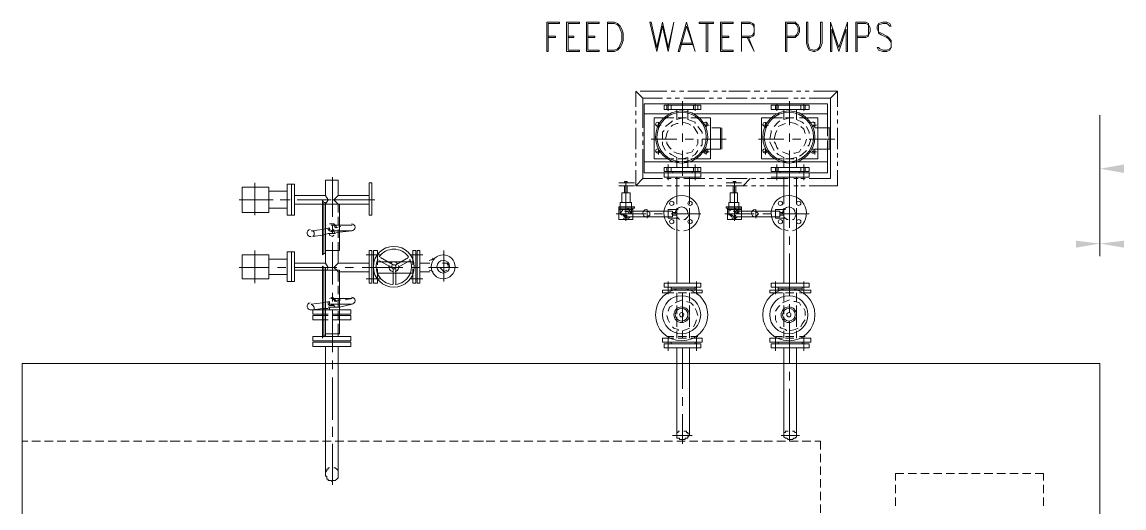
# Model space of a CAD drawing. Header units: metres. Extents: x 45752 to 165956, y -20087 to -17423.
# Drawn here: x 165871.185 to 165875.3, y -17683.957 to -17682.142 of the extents above; entities that cross this region are included whole.
import ezdxf

# ---------------------------------------------------------------- set-up
doc = ezdxf.new("R2010")
doc.units = ezdxf.units.M
doc.header["$MEASUREMENT"] = 0
for name, color, linetype in [('PDF_PDF_Geometry', 7, 'CONTINUOUS'), ('PDF_PDF_Solid Fills', 7, 'CONTINUOUS'), ('road', 1, 'CONTINUOUS')]:
    doc.layers.add(name, color=color, linetype=linetype)

# ---------------------------------------------------------------- blocks, each defined once
blk = doc.blocks.new('er3434')
at = {"layer": 'PDF_PDF_Geometry', "color": 8, "lineweight": 20}
for points in [[(37.1155, 7.106), (37.0681, 7.106), (37.0681, 6.9954), (37.0734, 6.9954), (37.0734, 7.1007), (37.1155, 7.1007)], [(37.1418, 6.9954), (37.1893, 6.9954), (37.1893, 7.0006), (37.1471, 7.0006), (37.1471, 7.1007), (37.1893, 7.1007), (37.1893, 7.106), (37.1418, 7.106)], [(37.2156, 6.9954), (37.263, 6.9954), (37.263, 7.0006), (37.2209, 7.0006), (37.2209, 7.1007), (37.263, 7.1007), (37.263, 7.106), (37.2156, 7.106)], [(37.2946, 6.9954), (37.321, 6.9954), (37.3315, 7.0006), (37.342, 7.0112), (37.3473, 7.0217), (37.3526, 7.0375), (37.3526, 7.0638), (37.3473, 7.0796), (37.342, 7.0902), (37.3315, 7.1007), (37.321, 7.106), (37.2946, 7.106)], [(37.2946, 7.0006), (37.321, 7.0006), (37.3315, 7.0059), (37.3368, 7.0112), (37.342, 7.0217), (37.3473, 7.0375), (37.3473, 7.0638), (37.342, 7.0796), (37.3368, 7.0902), (37.3315, 7.0955), (37.321, 7.1007), (37.2946, 7.1007)], [(37.5212, 6.9954), (37.5001, 7.0902), (37.479, 6.9954), (37.4527, 7.106), (37.458, 7.106), (37.479, 7.0112), (37.5001, 7.106), (37.5212, 7.0112), (37.5423, 7.106)], [(37.5897, 7.106), (37.5581, 6.9954), (37.5633, 6.9954), (37.5897, 7.0902), (37.6213, 6.9954)], [(37.6898, 7.1007), (37.6371, 7.1007), (37.6371, 7.106), (37.6898, 7.106)], [(37.7161, 6.9954), (37.7635, 6.9954), (37.7635, 7.0006), (37.7214, 7.0006), (37.7214, 7.1007), (37.7635, 7.1007), (37.7635, 7.106), (37.7161, 7.106)], [(38.0954, 7.106), (38.0902, 7.106), (38.0902, 7.027), (38.0849, 7.0112), (38.0796, 7.0059), (38.0691, 7.0006), (38.0638, 7.0006), (38.048, 7.0059), (38.048, 7.0112), (38.0428, 7.027), (38.0428, 7.106), (38.0375, 7.106), (38.0375, 7.027), (38.0428, 7.0112), (38.048, 7.0006), (38.0638, 6.9954), (38.0691, 6.9954), (38.0796, 7.0006), (38.0902, 7.0112), (38.0954, 7.027)], [(38.1903, 7.106), (38.1587, 7.0112), (38.1271, 7.106), (38.1271, 6.9954), (38.1323, 6.9954), (38.1323, 7.0796), (38.1587, 6.9954), (38.185, 7.0796), (38.185, 6.9954), (38.1903, 6.9954)], [(38.3009, 7.0112), (38.3062, 7.0006), (38.322, 6.9954), (38.3378, 6.9954), (38.3483, 7.0006), (38.3536, 7.0112), (38.3536, 7.027), (38.3536, 7.0375), (38.3431, 7.048), (38.3378, 7.0533), (38.3167, 7.0638), (38.3062, 7.0691), (38.3062, 7.0796), (38.3062, 7.0902), (38.3062, 7.0955), (38.322, 7.1007), (38.3378, 7.1007), (38.3431, 7.0955), (38.3483, 7.0902), (38.3536, 7.0902), (38.3483, 7.1007), (38.3378, 7.106), (38.322, 7.106), (38.3062, 7.1007), (38.3009, 7.0902), (38.3009, 7.0796), (38.3062, 7.0691), (38.3062, 7.0638), (38.3167, 7.0586), (38.3378, 7.048), (38.3431, 7.0428), (38.3483, 7.0375), (38.3536, 7.027), (38.3536, 7.0112), (38.3483, 7.0059), (38.3378, 7.0006), (38.322, 7.0006), (38.3115, 7.0059), (38.3062, 7.0112)], [(37.5054, 6.7951), (37.6424, 6.7951), (37.6424, 6.7793), (37.5054, 6.7793)], [(37.9058, 6.7951), (38.048, 6.7951), (38.048, 6.7793), (37.9058, 6.7793)], [(38.1218, 6.7109), (38.1271, 6.7109), (38.1271, 6.6318), (38.1218, 6.6318)], [(37.5054, 6.5475), (37.6424, 6.5475), (37.6424, 6.5633), (37.5054, 6.5633)], [(37.9058, 6.5475), (38.048, 6.5475), (38.048, 6.5633), (37.9058, 6.5633)], [(36.4148, 6.5054), (36.4148, 6.3842), (36.4043, 6.3842), (36.4043, 6.5054)], [(37.6424, 6.5423), (37.6424, 6.5265), (37.5054, 6.5265), (37.5054, 6.5423)], [(36.0302, 6.4896), (35.9301, 6.4896), (35.9301, 6.3947), (36.0302, 6.3947)], [(36.0987, 6.5001), (36.1145, 6.5001), (36.1145, 6.3842), (36.0987, 6.3842)], [(36.1145, 6.5001), (36.125, 6.5001), (36.125, 6.3842), (36.1145, 6.3842)], [(37.3947, 6.4158), (37.3947, 6.4105), (37.3368, 6.4105), (37.3368, 6.4158)], [(37.3368, 6.4105), (37.3368, 6.3684), (37.3895, 6.3684), (37.3895, 6.4105)], [(37.7951, 6.4158), (37.7951, 6.4105), (37.7372, 6.4105), (37.7372, 6.4158)], [(35.9301, 6.2367), (35.9301, 6.1471), (36.0302, 6.1471), (36.0302, 6.2367)], [(36.0987, 6.1366), (36.1145, 6.1366), (36.1145, 6.2472), (36.0987, 6.2472)], [(36.1145, 6.2472), (36.125, 6.2472), (36.125, 6.1366), (36.1145, 6.1366)], [(36.4148, 6.2525), (36.4148, 6.1313), (36.4043, 6.1313), (36.4043, 6.2525)], [(36.5939, 6.2525), (36.5939, 6.1313), (36.5834, 6.1313), (36.5834, 6.2525)], [(37.6424, 6.1155), (37.6424, 6.1313), (37.5054, 6.1313), (37.5054, 6.1155)], [(38.048, 6.1155), (38.048, 6.1313), (37.9058, 6.1313), (37.9058, 6.1155)], [(36.3358, 5.9153), (36.3358, 5.9311), (36.2357, 5.9311), (36.2304, 5.9311), (36.1935, 5.9311), (36.1935, 5.9153)], [(36.3358, 5.8942), (36.1935, 5.8942), (36.1935, 5.91), (36.3358, 5.91)], [(37.6424, 5.9048), (37.6424, 5.889), (37.5054, 5.889), (37.5054, 5.9048)], [(38.048, 5.9048), (38.048, 5.889), (37.9058, 5.889), (37.9058, 5.9048)]]:
    blk.add_lwpolyline(points, close=True, dxfattribs=at)
for points in [[(37.6634, 7.1007), (37.6634, 6.9954), (37.6687, 6.9954), (37.6687, 7.1007)], [(37.7951, 7.048), (37.8268, 7.048), (37.8373, 7.0533), (37.8426, 7.0586), (37.8426, 7.0691), (37.8426, 7.0849), (37.8426, 7.0955), (37.8373, 7.1007), (37.8268, 7.106), (37.7951, 7.106), (37.7951, 6.9954), (37.7951, 7.1007), (37.8268, 7.1007), (37.8373, 7.0955), (37.8426, 7.0849), (37.8426, 7.0691), (37.8373, 7.0586), (37.8268, 7.0533), (37.7951, 7.0533)], [(37.9637, 7.048), (37.9953, 7.048), (38.0006, 7.0533), (38.0059, 7.0586), (38.0111, 7.0691), (38.0111, 7.0849), (38.0059, 7.0955), (38.0006, 7.1007), (37.9953, 7.106), (37.9585, 7.106), (37.9585, 6.9954), (37.9637, 6.9954), (37.9637, 7.1007), (37.9953, 7.1007), (38.0006, 7.0955), (38.0059, 7.0849), (38.0059, 7.0691), (38.0006, 7.0586), (37.9953, 7.0533), (37.9637, 7.0533)], [(38.2272, 7.048), (38.2588, 7.048), (38.2693, 7.0533), (38.2693, 7.0586), (38.2746, 7.0691), (38.2746, 7.0849), (38.2693, 7.0955), (38.2693, 7.1007), (38.2588, 7.106), (38.2219, 7.106), (38.2219, 6.9954), (38.2272, 6.9954), (38.2272, 7.1007), (38.2588, 7.1007), (38.2693, 7.0955), (38.2693, 7.0849), (38.2693, 7.0691), (38.2693, 7.0586), (38.2588, 7.0533), (38.2272, 7.0533)], [(37.0734, 7.0533), (37.0997, 7.0533), (37.0997, 7.048), (37.0734, 7.048)], [(37.1471, 7.0533), (37.1682, 7.0533), (37.1682, 7.048), (37.1471, 7.048)], [(37.2209, 7.0533), (37.2472, 7.0533), (37.2472, 7.048), (37.2209, 7.048)], [(37.7214, 7.0533), (37.7477, 7.0533), (37.7477, 7.048), (37.7214, 7.048)], [(37.8162, 7.048), (37.8426, 6.9954), (37.8215, 7.048)], [(37.5686, 7.027), (37.6107, 7.027)], [(37.5686, 7.0217), (37.616, 7.0217)], [(38.1165, 6.6792), (38.1165, 6.7109), (38.1165, 6.8004), (37.4316, 6.8004), (37.4316, 6.5423), (37.5054, 6.5423), (37.5423, 6.5423)], [(37.5159, 6.7951), (37.5159, 6.7793)], [(37.5212, 6.8004), (37.5212, 6.7741)], [(37.5317, 6.7951), (37.5317, 6.7793)], [(37.537, 6.7951), (37.6107, 6.7951)], [(37.5739, 6.7214), (37.5739, 6.811)], [(37.616, 6.7951), (37.616, 6.7793)], [(37.6213, 6.8004), (37.6213, 6.7741)], [(37.6318, 6.7951), (37.6318, 6.7793)], [(37.9216, 6.7951), (37.9216, 6.7793)], [(37.9269, 6.8004), (37.9269, 6.7741)], [(37.9321, 6.7951), (37.9321, 6.7793)], [(37.9374, 6.7951), (38.0111, 6.7951)], [(37.9743, 6.7214), (37.9743, 6.811)], [(38.0164, 6.7951), (38.0164, 6.7793)], [(38.027, 6.8004), (38.027, 6.7741)], [(38.0322, 6.7951), (38.0322, 6.7793)], [(37.5317, 6.7635), (37.4316, 6.7635)], [(37.5791, 6.7477), (37.5739, 6.7477), (37.5528, 6.7425), (37.5528, 6.7688), (37.5528, 6.7793)], [(37.6213, 6.7267), (37.6213, 6.7319), (37.5949, 6.7425), (37.5949, 6.7688), (37.5949, 6.7793)], [(37.9374, 6.7635), (37.616, 6.7635)], [(37.9848, 6.7477), (37.9743, 6.7477), (37.9532, 6.7425), (37.9532, 6.7688), (37.9532, 6.7793)], [(38.027, 6.7267), (38.0217, 6.7319), (38.0006, 6.7425), (38.0006, 6.7688), (38.0006, 6.7793)], [(38.1165, 6.7635), (38.0164, 6.7635)], [(39.1333, 6.5475), (39.1333, 6.2314), (39.1333, 6.7583), (39.1333, 6.5159)], [(37.5423, 6.7477), (37.5106, 6.7477), (37.4685, 6.7477), (37.4685, 6.5949), (37.5106, 6.5949), (37.5423, 6.5949)], [(37.4738, 6.7214), (37.4948, 6.7214)], [(37.4843, 6.7109), (37.4843, 6.7319)], [(37.5106, 6.7161), (37.5317, 6.7319), (37.537, 6.7372)], [(37.5317, 6.7161), (37.537, 6.7214), (37.5528, 6.7267), (37.5581, 6.7267)], [(37.5897, 6.7477), (37.5581, 6.7477)], [(37.5739, 6.7319), (37.5949, 6.7267), (37.6055, 6.7214)], [(37.6055, 6.5949), (37.6371, 6.5949), (37.6792, 6.5949), (37.6792, 6.7477), (37.6371, 6.7477), (37.6055, 6.7477)], [(37.616, 6.7161), (37.6213, 6.7056), (37.6318, 6.6898)], [(37.6318, 6.7161), (37.6476, 6.695), (37.6476, 6.6898)], [(37.674, 6.7214), (37.6529, 6.7214)], [(37.6634, 6.7161), (37.6582, 6.7214)], [(37.6634, 6.7109), (37.6634, 6.7319)], [(37.6845, 6.7109), (37.7161, 6.7109), (37.7161, 6.6318), (37.6845, 6.6318), (37.6634, 6.6318), (37.6634, 6.6107)], [(37.7214, 6.7109), (37.7214, 6.6318), (37.7214, 6.7109)], [(37.9479, 6.7477), (37.911, 6.7477), (37.8689, 6.7477), (37.8689, 6.5949), (37.911, 6.5949), (37.9479, 6.5949)], [(37.8742, 6.7214), (37.8952, 6.7214)], [(37.8847, 6.7109), (37.8847, 6.7319)], [(37.9163, 6.7161), (37.9321, 6.7319), (37.9374, 6.7372)], [(37.9321, 6.7161), (37.9427, 6.7214), (37.9585, 6.7267)], [(37.9901, 6.7477), (37.9585, 6.7477)], [(37.9743, 6.7319), (37.9953, 6.7267), (38.0059, 6.7214)], [(38.0111, 6.5949), (38.0428, 6.5949), (38.0796, 6.5949), (38.0796, 6.7477), (38.0428, 6.7477), (38.0111, 6.7477)], [(38.0164, 6.7161), (38.027, 6.7056), (38.0322, 6.6898)], [(38.0375, 6.7161), (38.048, 6.695), (38.048, 6.6898)], [(38.0744, 6.7214), (38.0586, 6.7214), (38.0638, 6.7214), (38.0638, 6.7161)], [(38.0691, 6.6107), (38.0691, 6.6318), (38.0849, 6.6318), (38.1218, 6.6318), (38.1218, 6.7109), (38.0849, 6.7109), (38.0691, 6.7109), (38.0691, 6.7319)], [(37.458, 6.6687), (37.5528, 6.6687)], [(37.5001, 6.6687), (37.5001, 6.695), (37.5054, 6.7003)], [(37.5106, 6.6687), (37.5159, 6.6898), (37.5212, 6.7003)], [(37.5739, 6.6582), (37.5739, 6.6898)], [(37.5844, 6.6687), (37.616, 6.6687)], [(37.6318, 6.6687), (37.6318, 6.6529), (37.6265, 6.6424)], [(37.6318, 6.6687), (37.6318, 6.6687)], [(37.6424, 6.6424), (37.6476, 6.6476), (37.6476, 6.6687), (37.7372, 6.6687)], [(37.6476, 6.6687), (37.6476, 6.6687)], [(37.8584, 6.6687), (37.9532, 6.6687)], [(37.9005, 6.6687), (37.9058, 6.695), (37.9058, 6.7003)], [(37.9163, 6.6687), (37.9216, 6.6898), (37.9269, 6.7003)], [(37.9743, 6.6582), (37.9743, 6.6898)], [(37.9848, 6.6687), (38.0164, 6.6687)], [(38.0375, 6.6687), (38.0322, 6.6529), (38.027, 6.6424)], [(38.0375, 6.6687), (38.0375, 6.6687)], [(38.0533, 6.6687), (38.048, 6.6476), (38.0428, 6.6424)], [(38.048, 6.6687), (38.1429, 6.6687)], [(38.0533, 6.6687), (38.0533, 6.6687)], [(37.5106, 6.6266), (37.5001, 6.6476), (37.5001, 6.6582)], [(37.5317, 6.6318), (37.5264, 6.6371), (37.5159, 6.6529), (37.5159, 6.6582)], [(37.5739, 6.5317), (37.5739, 6.6266)], [(37.616, 6.6318), (37.6107, 6.6213), (37.5949, 6.616), (37.5897, 6.616)], [(37.6318, 6.6266), (37.6213, 6.6107), (37.6107, 6.6055)], [(37.6582, 6.6213), (37.6582, 6.6266), (37.6634, 6.6266)], [(37.9163, 6.6266), (37.9058, 6.6476), (37.9005, 6.6582)], [(37.9321, 6.6318), (37.9269, 6.6371), (37.9216, 6.6529), (37.9163, 6.6582)], [(38.1165, 6.6634), (38.1165, 6.6318), (38.1165, 6.5423), (38.048, 6.5423), (38.0111, 6.5423), (38.0111, 6.5475), (37.9374, 6.5475), (37.9374, 6.5423)], [(37.9743, 6.6266), (37.9743, 6.5317), (37.9743, 6.3368)], [(38.0164, 6.6318), (38.0111, 6.6213), (37.9953, 6.616), (37.9901, 6.616)], [(38.0375, 6.6266), (38.0217, 6.6107), (38.0111, 6.6055)], [(38.0744, 6.6213), (38.0586, 6.6213), (38.0638, 6.6266)], [(37.5633, 6.5844), (37.5317, 6.5844), (37.4316, 6.5844)], [(37.4738, 6.6213), (37.4948, 6.6213)], [(37.5264, 6.616), (37.5317, 6.6107), (37.5528, 6.6002), (37.5528, 6.5739), (37.5528, 6.5633)], [(37.5739, 6.6107), (37.5528, 6.616), (37.5423, 6.6213)], [(37.5897, 6.5949), (37.5581, 6.5949)], [(37.5633, 6.5949), (37.5739, 6.5949), (37.5949, 6.6002), (37.5949, 6.5739), (37.5949, 6.5633)], [(37.969, 6.5844), (37.9374, 6.5844), (37.616, 6.5844), (37.5791, 6.5844)], [(37.8742, 6.6213), (37.8952, 6.6213)], [(37.9269, 6.616), (37.9321, 6.6107), (37.9532, 6.6002), (37.9532, 6.5739), (37.9532, 6.5633)], [(37.9743, 6.6107), (37.9585, 6.616), (37.9479, 6.6213)], [(37.9901, 6.5949), (37.9585, 6.5949)], [(37.969, 6.5949), (37.9743, 6.5949), (38.0006, 6.6002), (38.0006, 6.5739), (38.0006, 6.5633)], [(38.1165, 6.5844), (38.0164, 6.5844), (37.9848, 6.5844)], [(37.5159, 6.5475), (37.5159, 6.5633)], [(37.5212, 6.5739), (37.5212, 6.5423), (37.5212, 6.5159)], [(37.5317, 6.5475), (37.5317, 6.5633)], [(37.6107, 6.5423), (37.6107, 6.5475), (37.537, 6.5475), (37.537, 6.5423)], [(37.537, 6.5475), (37.537, 6.5475)], [(37.6107, 6.5475), (37.6107, 6.5475)], [(37.616, 6.5475), (37.616, 6.5633)], [(37.6213, 6.5739), (37.6213, 6.5423), (37.6213, 6.5159)], [(37.6318, 6.5475), (37.6318, 6.5633)], [(37.9216, 6.5475), (37.9216, 6.5633)], [(37.9269, 6.5739), (37.9269, 6.5423), (37.9269, 6.5159)], [(37.9321, 6.5475), (37.9321, 6.5633)], [(37.9374, 6.5475), (37.9374, 6.5475)], [(38.0111, 6.5475), (38.0111, 6.5475)], [(38.0164, 6.5475), (38.0164, 6.5633)], [(38.027, 6.5739), (38.027, 6.5423), (38.027, 6.5159)], [(38.0322, 6.5475), (38.0322, 6.5633)], [(35.9775, 6.5054), (35.9775, 6.3842)], [(36.125, 6.458), (36.2409, 6.458), (36.2409, 6.5159), (36.2883, 6.5159), (36.2883, 6.458), (36.4043, 6.458)], [(36.2673, 6.3789), (36.2673, 6.5265)], [(37.3947, 6.5054), (37.3368, 6.5054)], [(37.3684, 6.5054), (37.3684, 6.5106), (37.3579, 6.5106), (37.3579, 6.5054)], [(37.3631, 6.5106), (37.3631, 6.3631)], [(37.5528, 6.5265), (37.5528, 6.4474), (37.5528, 6.4264)], [(37.5581, 6.5423), (37.5897, 6.5423)], [(37.6002, 6.5265), (37.6002, 6.4474), (37.6002, 6.4264)], [(37.9479, 6.5423), (37.9058, 6.5423), (37.6424, 6.5423), (37.6055, 6.5423)], [(37.7951, 6.5054), (37.7372, 6.5054)], [(37.7741, 6.5054), (37.7741, 6.5106), (37.7635, 6.5106), (37.7635, 6.5054)], [(37.7688, 6.5106), (37.7688, 6.3631)], [(37.9058, 6.5423), (38.048, 6.5423), (38.048, 6.5265), (37.9058, 6.5265)], [(37.9532, 6.5265), (37.9532, 6.4474), (37.9532, 6.4264)], [(37.9585, 6.5423), (37.9901, 6.5423)], [(38.0006, 6.5265), (38.0006, 6.4474), (38.0006, 6.4264)], [(36.0987, 6.4738), (36.0302, 6.4738)], [(37.3315, 6.5001), (37.3315, 6.5001)], [(37.3947, 6.4948), (37.3368, 6.4948)], [(37.3789, 6.4316), (37.3789, 6.4685), (37.3473, 6.4685), (37.3473, 6.4316)], [(37.3579, 6.4948), (37.3579, 6.4685)], [(37.3684, 6.4948), (37.3684, 6.4685)], [(37.3947, 6.5001), (37.3947, 6.5001)], [(37.7372, 6.5001), (37.7372, 6.5001)], [(37.7951, 6.4948), (37.7372, 6.4948)], [(37.7793, 6.4316), (37.7793, 6.4685), (37.753, 6.4685), (37.753, 6.4316)], [(37.7635, 6.4948), (37.7635, 6.4685)], [(37.7741, 6.4948), (37.7741, 6.4685)], [(37.7951, 6.5001), (37.7951, 6.5001)], [(36.046, 6.4422), (35.9195, 6.4422)], [(36.1092, 6.4422), (36.0723, 6.4422)], [(36.2409, 6.3947), (36.2409, 6.4264), (36.2304, 6.4264), (36.125, 6.4264)], [(36.262, 6.4422), (36.1356, 6.4422)], [(36.2304, 6.4422), (36.2304, 6.2367), (36.2304, 6.4422), (36.2357, 6.4316), (36.2409, 6.4316), (36.2409, 6.242), (36.2357, 6.242), (36.2304, 6.2367)], [(36.2357, 6.4316), (36.2357, 6.242)], [(36.2409, 6.2525), (36.2936, 6.2525), (36.2936, 6.4264), (36.2409, 6.4264), (36.2515, 6.4422), (36.2409, 6.458)], [(36.2673, 6.4422), (36.4253, 6.4422)], [(36.2883, 6.458), (36.2725, 6.4422), (36.2883, 6.4264), (36.4043, 6.4264)], [(36.2883, 6.4264), (36.2883, 6.3947)], [(37.3684, 6.4105), (37.3737, 6.4053), (37.3789, 6.4), (37.3842, 6.3895), (37.3842, 6.4158), (37.3842, 6.4316), (37.342, 6.4316), (37.342, 6.4158), (37.342, 6.3895)], [(37.7688, 6.4105), (37.7741, 6.4053), (37.7846, 6.4), (37.7846, 6.3895), (37.7846, 6.4158), (37.7846, 6.4316), (37.7477, 6.4316), (37.7477, 6.4158), (37.7477, 6.3895), (37.753, 6.3842), (37.7583, 6.3789), (37.7688, 6.3737), (37.7741, 6.3789)], [(36.0987, 6.4105), (36.0302, 6.4105)], [(36.2409, 6.3473), (36.2409, 6.3789)], [(36.2883, 6.3789), (36.2883, 6.3473)], [(37.3262, 6.3895), (37.4369, 6.3895)], [(37.3368, 6.4053), (37.3895, 6.4053)], [(37.3526, 6.4053), (37.3473, 6.4), (37.342, 6.3895), (37.3473, 6.3842)], [(37.3473, 6.3895), (37.3526, 6.3842), (37.3579, 6.3789), (37.3631, 6.3737), (37.3737, 6.3789)], [(37.3526, 6.3895), (37.3579, 6.3842), (37.3631, 6.3789), (37.3684, 6.3842)], [(37.3526, 6.3737), (37.3631, 6.3684), (37.3737, 6.3737), (37.3789, 6.3789)], [(37.3789, 6.3895), (37.3789, 6.3947), (37.3737, 6.4053), (37.3631, 6.4053), (37.3579, 6.4053)], [(37.3737, 6.3895), (37.3737, 6.3947), (37.3631, 6.4), (37.3579, 6.4)], [(37.3631, 6.4), (37.3895, 6.4), (37.5106, 6.4), (37.537, 6.4), (37.537, 6.3789), (37.5106, 6.3789), (37.3895, 6.3789), (37.3631, 6.3789)], [(37.3737, 6.3895), (37.3737, 6.3895)], [(37.3789, 6.3895), (37.3789, 6.3895)], [(37.3895, 6.4105), (37.3947, 6.4105)], [(37.4421, 6.3737), (37.4421, 6.4053)], [(37.4421, 6.3789), (37.4527, 6.3842), (37.4527, 6.3895), (37.4527, 6.3947), (37.4421, 6.4)], [(37.4685, 6.3895), (37.5001, 6.3895)], [(37.5581, 6.3737), (37.5212, 6.3737), (37.5212, 6.4053), (37.5581, 6.4053)], [(37.5317, 6.3895), (37.6424, 6.3895)], [(37.5528, 6.3947), (37.537, 6.3947)], [(37.5528, 6.3842), (37.537, 6.3842)], [(37.5528, 6.4105), (37.5528, 6.3895), (37.5528, 6.1313)], [(37.5528, 6.3895), (37.5528, 6.3789), (37.5633, 6.3684)], [(37.5791, 6.3684), (37.5844, 6.3684), (37.5949, 6.3789), (37.6002, 6.3895)], [(37.6002, 6.4105), (37.6002, 6.3895), (37.6002, 6.1313)], [(37.7319, 6.3895), (37.8426, 6.3895)], [(37.7372, 6.4105), (37.7425, 6.4105), (37.7425, 6.3684), (37.7951, 6.3684), (37.7951, 6.4105), (37.7425, 6.4105)], [(37.7425, 6.4053), (37.7951, 6.4053)], [(37.7846, 6.3895), (37.7793, 6.3947), (37.7741, 6.4053), (37.7688, 6.4053), (37.7583, 6.4053), (37.7477, 6.4), (37.7477, 6.3895), (37.7477, 6.3842)], [(37.753, 6.3895), (37.7583, 6.3842), (37.7688, 6.3789), (37.7741, 6.3842)], [(37.7583, 6.3737), (37.7688, 6.3684), (37.7741, 6.3737), (37.7793, 6.3789)], [(37.7793, 6.3895), (37.7741, 6.3947), (37.7688, 6.4), (37.7635, 6.4)], [(37.7688, 6.4), (37.7951, 6.4), (37.911, 6.4), (37.9374, 6.4), (37.9374, 6.3789), (37.911, 6.3789), (37.7951, 6.3789), (37.7688, 6.3789)], [(37.7793, 6.3895), (37.7793, 6.3895)], [(37.7846, 6.3895), (37.7846, 6.3895)], [(37.7951, 6.4105), (37.7951, 6.4105)], [(37.8478, 6.3737), (37.8478, 6.4053)], [(37.8478, 6.3789), (37.8531, 6.3842), (37.8584, 6.3895), (37.8531, 6.3947), (37.8478, 6.4)], [(37.8742, 6.3895), (37.9058, 6.3895)], [(37.9585, 6.3737), (37.9216, 6.3737), (37.9216, 6.4053), (37.9585, 6.4053)], [(37.9532, 6.3947), (37.9374, 6.3947)], [(37.9374, 6.3895), (38.048, 6.3895)], [(37.9532, 6.3842), (37.9374, 6.3842)], [(37.9532, 6.4105), (37.9532, 6.3895), (37.9532, 6.1313)], [(37.9532, 6.3895), (37.9532, 6.3789), (37.9637, 6.3684), (37.969, 6.3684)], [(37.9848, 6.3684), (37.9901, 6.3684), (37.9953, 6.3789), (38.0006, 6.3895)], [(38.0006, 6.4105), (38.0006, 6.3895), (38.0006, 6.1313)], [(36.2725, 6.3315), (36.2673, 6.3262), (36.2567, 6.3315), (36.2567, 6.3368), (36.2304, 6.3315), (36.1882, 6.3262), (36.1935, 6.3262), (36.1988, 6.321), (36.1988, 6.3104), (36.1935, 6.3052), (36.2304, 6.3104), (36.2515, 6.3157), (36.2778, 6.3157), (36.2725, 6.3262), (36.2673, 6.3262), (36.262, 6.3262)], [(36.2515, 6.3368), (36.2515, 6.3315), (36.2567, 6.3262), (36.2673, 6.321), (36.2725, 6.3262)], [(36.2831, 6.3368), (36.2778, 6.3473), (36.2725, 6.3526), (36.2673, 6.3526), (36.2567, 6.3526)], [(36.2989, 6.3421), (36.2778, 6.3368), (36.2725, 6.3473), (36.2673, 6.3473), (36.262, 6.3473)], [(36.2673, 6.3262), (36.2936, 6.3262), (36.341, 6.3262), (36.2936, 6.321), (36.2673, 6.3157), (36.2673, 6.3473), (36.2936, 6.3473), (36.341, 6.3473), (36.3147, 6.3473)], [(36.2831, 6.3368), (36.2831, 6.3368)], [(36.2409, 6.2999), (36.2409, 6.3315)], [(36.2567, 6.3157), (36.2567, 6.3104), (36.2673, 6.3052), (36.2725, 6.3104)], [(36.2883, 6.3315), (36.2883, 6.2999)], [(37.5528, 6.3315), (37.5633, 6.3262)], [(37.5791, 6.3262), (37.6002, 6.3315)], [(37.9532, 6.3315), (37.969, 6.3262)], [(37.9743, 6.3052), (37.9743, 6.2736)], [(37.9848, 6.3262), (38.0006, 6.3315)], [(36.125, 6.2051), (36.2409, 6.2051), (36.2409, 6.2525), (36.2409, 6.2841)], [(36.2673, 6.126), (36.2673, 6.2841)], [(36.4043, 6.2051), (36.2883, 6.2051), (36.2883, 6.2525), (36.2883, 6.2841)], [(35.9775, 6.2525), (35.9775, 6.1313)], [(36.0987, 6.2209), (36.0302, 6.2209)], [(36.2304, 6.2367), (36.2304, 6.2367)], [(36.3937, 6.2367), (36.4464, 6.2367)], [(36.4359, 6.1998), (36.4359, 6.2261), (36.4359, 6.2525), (36.4201, 6.2525), (36.4201, 6.1313), (36.4359, 6.1313), (36.4359, 6.1524), (36.4359, 6.184)], [(36.4885, 6.1893), (36.4411, 6.2156)], [(36.4938, 6.1998), (36.4464, 6.2261)], [(36.5044, 6.1998), (36.5518, 6.2261)], [(36.5096, 6.1893), (36.557, 6.2156)], [(36.557, 6.2367), (36.6045, 6.2367)], [(36.5676, 6.1998), (36.5676, 6.2261), (36.5676, 6.2525), (36.5781, 6.2525), (36.5781, 6.1313), (36.5676, 6.1313), (36.5676, 6.1524), (36.5676, 6.184)], [(36.6835, 6.2525), (36.6835, 6.1366)], [(37.9743, 6.242), (37.9743, 6.0839)], [(36.0302, 6.1893), (35.9195, 6.1893)], [(36.0934, 6.1893), (36.0618, 6.1893)], [(36.2831, 6.1893), (36.125, 6.1893)], [(36.2409, 6.1366), (36.2409, 6.1787), (36.2304, 6.1787), (36.125, 6.1787)], [(36.2304, 6.1945), (36.2304, 5.9258), (36.2304, 6.1945), (36.2357, 6.1893), (36.2409, 6.1893), (36.2409, 5.9364), (36.2357, 5.9364)], [(36.2357, 6.1893), (36.2357, 5.9364), (36.2304, 5.9258)], [(36.2409, 5.9416), (36.2936, 5.9416), (36.2936, 6.1787), (36.2409, 6.1787), (36.2462, 6.1787), (36.2515, 6.1893), (36.2409, 6.2051)], [(36.2883, 6.2051), (36.2725, 6.1893), (36.2831, 6.1787), (36.2883, 6.1735)], [(36.2883, 6.1366), (36.2883, 6.1735), (36.2936, 6.1735), (36.4043, 6.1735)], [(36.3463, 6.1893), (36.3147, 6.1893)], [(36.5307, 6.1893), (36.3779, 6.1893)], [(36.5676, 6.2103), (36.5623, 6.2103), (36.5518, 6.2103), (36.5307, 6.2103), (36.4727, 6.2103), (36.4517, 6.2103), (36.4411, 6.2103), (36.4359, 6.2103)], [(36.4938, 6.184), (36.4938, 6.126)], [(36.5044, 6.184), (36.5044, 6.126)], [(36.5939, 6.1893), (36.5623, 6.1893)], [(36.6308, 6.2051), (36.5939, 6.2051)], [(36.6308, 6.1735), (36.5939, 6.1735)], [(36.7362, 6.1893), (36.6255, 6.1893)], [(36.6677, 6.1893), (36.6729, 6.184), (36.6782, 6.1787), (36.6835, 6.1735), (36.694, 6.1787)], [(36.6993, 6.1893), (36.6993, 6.1998), (36.694, 6.2051), (36.6835, 6.2051), (36.6782, 6.2051)], [(36.6993, 6.1893), (36.6993, 6.1893)], [(36.0987, 6.1629), (36.0302, 6.1629)], [(36.3937, 6.1471), (36.4464, 6.1471)], [(36.5676, 6.1682), (36.5623, 6.1682), (36.5044, 6.1682), (36.4938, 6.1682), (36.4411, 6.1682), (36.4359, 6.1682)], [(36.557, 6.1471), (36.6045, 6.1471)], [(37.5212, 6.1366), (37.5212, 6.0892)], [(37.6265, 6.1366), (37.6265, 6.0892)], [(37.9216, 6.1366), (37.9216, 6.0892)], [(38.027, 6.1366), (38.027, 6.0892)], [(36.2409, 6.0892), (36.2409, 6.126)], [(36.2673, 6.0628), (36.2673, 6.0944)], [(36.2883, 6.0892), (36.2883, 6.1208)], [(37.6055, 6.0944), (37.6213, 6.0944), (37.6476, 6.0944), (37.6476, 6.105), (37.5001, 6.105), (37.5001, 6.0944), (37.5264, 6.0944), (37.5423, 6.0944)], [(37.5317, 6.1155), (37.5317, 6.105)], [(37.5317, 6.1102), (37.6213, 6.1102)], [(37.5528, 6.0628), (37.5528, 6.0944)], [(37.5581, 6.0944), (37.5897, 6.0944)], [(37.5739, 6.0944), (37.5739, 5.9838)], [(37.6002, 6.0628), (37.6002, 6.0944)], [(37.6213, 6.1155), (37.6213, 6.105)], [(38.0111, 6.0944), (38.0217, 6.0944), (38.0533, 6.0944), (38.0533, 6.105), (37.9005, 6.105), (37.9005, 6.0944), (37.9269, 6.0944), (37.9479, 6.0944)], [(37.9321, 6.1155), (37.9321, 6.105)], [(37.9321, 6.1102), (38.0217, 6.1102)], [(37.9532, 6.0628), (37.9532, 6.0944)], [(37.9585, 6.0944), (37.9901, 6.0944)], [(38.0006, 6.0628), (38.0006, 6.0944)], [(38.0217, 6.1155), (38.0217, 6.105)], [(36.2515, 6.0365), (36.2304, 6.0365), (36.1935, 6.0312), (36.1988, 6.0312), (36.1988, 6.0417), (36.1935, 6.047), (36.1882, 6.0523), (36.2304, 6.0576), (36.2567, 6.0628), (36.2567, 6.0523), (36.2673, 6.0523), (36.2725, 6.0523)], [(36.2409, 6.047), (36.2409, 6.0734)], [(36.2515, 6.0628), (36.2515, 6.0523), (36.2567, 6.047), (36.2673, 6.047), (36.2725, 6.047)], [(36.2515, 6.0417), (36.2778, 6.0417), (36.2725, 6.047), (36.2673, 6.0523), (36.262, 6.047)], [(36.2831, 6.0628), (36.2778, 6.0681), (36.2725, 6.0734), (36.2673, 6.0786), (36.2567, 6.0734)], [(36.2989, 6.0681), (36.2778, 6.0628), (36.2725, 6.0681), (36.2673, 6.0734), (36.262, 6.0734)], [(36.2673, 6.0734), (36.2936, 6.0734), (36.341, 6.0734), (36.3147, 6.0681)], [(36.2673, 6.0523), (36.2936, 6.0523), (36.341, 6.0523), (36.2936, 6.0417), (36.2673, 6.0417)], [(36.2831, 6.0628), (36.2831, 6.0628)], [(36.2883, 6.0417), (36.2883, 6.0734)], [(37.5739, 6.0681), (37.5581, 6.0628), (37.5475, 6.0576)], [(37.616, 6.047), (37.6055, 6.0576), (37.5897, 6.0628)], [(37.9743, 6.0681), (37.9585, 6.0628), (37.9479, 6.0576)], [(37.9743, 6.0523), (37.9743, 6.0207)], [(38.0164, 6.047), (38.0111, 6.0576), (37.9953, 6.0628), (37.9901, 6.0628)], [(36.2146, 6.0312), (36.1935, 6.0312), (36.1935, 6.0154), (36.2304, 6.0154), (36.2515, 6.0154)], [(36.2515, 5.9943), (36.2304, 5.9943), (36.1935, 5.9943), (36.1935, 6.0101), (36.2304, 6.0101), (36.2515, 6.0101)], [(36.2567, 6.0312), (36.2304, 6.0312)], [(36.2409, 5.9996), (36.2409, 6.0259)], [(36.2673, 6.0154), (36.2936, 6.0154), (36.3358, 6.0154), (36.3358, 6.0312), (36.2936, 6.0312), (36.2725, 6.0312), (36.2673, 6.0312), (36.2567, 6.0312), (36.2567, 6.0417)], [(36.2673, 6.0101), (36.2936, 6.0101), (36.3358, 6.0101), (36.3358, 5.9943), (36.2936, 5.9943), (36.2673, 5.9943)], [(36.2883, 5.9943), (36.2883, 6.0259)], [(37.5159, 6.0101), (37.5212, 5.9943), (37.5264, 5.9838)], [(37.537, 6.047), (37.5264, 6.0417), (37.5212, 6.0259)], [(37.5528, 6.0154), (37.5528, 6.047)], [(37.6002, 6.0154), (37.6002, 6.047)], [(37.6318, 6.0101), (37.6265, 6.0259), (37.6213, 6.0365)], [(37.6318, 6.0101), (37.6318, 6.0101)], [(37.9374, 6.047), (37.9321, 6.0417), (37.9216, 6.0259)], [(37.9216, 6.0101), (37.9216, 5.9943), (37.9269, 5.9838)], [(37.9532, 6.0154), (37.9532, 6.047)], [(38.0006, 6.0154), (38.0006, 6.047)], [(38.0322, 6.0101), (38.0322, 6.0259), (38.027, 6.0365)], [(38.0322, 6.0101), (38.0322, 6.0101)], [(36.2409, 5.9311), (36.2409, 5.9416), (36.2409, 5.9838)], [(36.2883, 5.9311), (36.2883, 5.9416), (36.2883, 5.9785)], [(37.537, 5.968), (37.5423, 5.9627), (37.5581, 5.9575), (37.5581, 5.9522)], [(37.5528, 5.968), (37.5528, 6.0049)], [(37.6002, 5.968), (37.6002, 6.0049)], [(37.616, 5.968), (37.6213, 5.9785), (37.6265, 5.9943)], [(37.9374, 5.968), (37.9427, 5.9627), (37.9585, 5.9575), (37.9637, 5.9522)], [(37.9532, 5.968), (37.9532, 6.0049)], [(37.9743, 5.9891), (37.9743, 5.831)], [(38.0006, 5.968), (38.0006, 6.0049)], [(38.0164, 5.968), (38.0217, 5.9785), (38.0322, 5.9943)], [(37.6055, 5.9258), (37.6213, 5.9258), (37.6476, 5.9258), (37.6476, 5.91), (37.5001, 5.91), (37.5001, 5.9258), (37.5264, 5.9258), (37.5423, 5.9258)], [(37.5159, 5.9311), (37.5423, 5.9311)], [(37.5212, 5.8784), (37.5212, 5.9311)], [(37.5528, 5.9258), (37.5528, 5.9522)], [(37.5581, 5.9311), (37.5897, 5.9311)], [(37.5581, 5.9258), (37.5897, 5.9258)], [(37.6002, 5.9627), (37.5897, 5.9575), (37.5739, 5.9522), (37.5739, 5.9258)], [(37.6002, 5.9258), (37.6002, 5.9522)], [(37.6055, 5.9311), (37.6318, 5.9311)], [(37.6265, 5.8784), (37.6265, 5.9311)], [(38.0111, 5.9258), (38.0217, 5.9258), (38.0533, 5.9258), (38.0533, 5.91), (37.9005, 5.91), (37.9005, 5.9258), (37.9269, 5.9258), (37.9479, 5.9258)], [(37.9216, 5.8784), (37.9216, 5.9311), (37.9479, 5.9311)], [(37.9532, 5.9258), (37.9532, 5.9522)], [(37.9585, 5.9311), (37.9901, 5.9311)], [(37.9585, 5.9258), (37.9901, 5.9258)], [(37.9743, 5.9522), (37.9953, 5.9575), (38.0059, 5.9627)], [(38.0006, 5.9258), (38.0006, 5.9522)], [(38.0111, 5.9311), (38.0322, 5.9311)], [(38.027, 5.8784), (38.027, 5.9311)], [(36.2409, 5.4201), (36.2409, 5.8942)], [(36.2883, 5.4201), (36.2883, 5.8942)], [(37.5317, 5.9048), (37.5317, 5.91), (37.6213, 5.91), (37.6213, 5.9048)], [(37.5528, 5.889), (37.5528, 5.5623), (37.5528, 5.557), (37.5528, 5.5518), (37.5581, 5.5518), (37.5633, 5.5518), (37.5633, 5.5465), (37.5686, 5.5465), (37.5739, 5.5465), (37.5791, 5.5465), (37.5844, 5.5465), (37.5844, 5.5518), (37.5897, 5.5518), (37.5949, 5.5518), (37.5949, 5.557), (37.6002, 5.5623), (37.6002, 5.889)], [(37.5739, 5.889), (37.5739, 5.7362)], [(37.9321, 5.9048), (37.9321, 5.91), (38.0217, 5.91), (38.0217, 5.9048)], [(37.9532, 5.889), (37.9532, 5.5623)], [(38.0006, 5.889), (38.0006, 5.5623)], [(35.1082, 2.9755), (35.1082, 2.9597), (35.1082, 5.831), (39.1333, 5.831), (39.1333, 2.9597), (35.1082, 2.9597), (35.1293, 2.9597)], [(36.2673, 5.8099), (36.2673, 5.8415)], [(36.2673, 5.6203), (36.2673, 5.7783)], [(37.9743, 5.7994), (37.9743, 5.7678)], [(37.9743, 5.7362), (37.9743, 5.5412), (38.0059, 5.5412)], [(37.5739, 5.7046), (37.5739, 5.673)], [(37.5739, 5.6413), (37.5739, 5.5307)], [(36.2673, 5.557), (36.2673, 5.5939)], [(37.6107, 5.5623), (37.537, 5.5623)], [(37.5633, 5.5781), (37.5581, 5.5781), (37.5581, 5.5729), (37.5528, 5.5729), (37.5528, 5.5676), (37.5528, 5.5623)], [(37.6002, 5.5623), (37.6002, 5.5676), (37.5949, 5.5676), (37.5949, 5.5729), (37.5897, 5.5729), (37.5897, 5.5781), (37.5844, 5.5781), (37.5791, 5.5781)], [(38.0111, 5.5623), (37.9427, 5.5623)], [(37.9848, 5.5781), (37.9901, 5.5781), (37.9953, 5.5729), (38.0006, 5.5729), (38.0006, 5.5676), (38.0006, 5.5623), (38.0006, 5.557), (37.9953, 5.5518), (37.9901, 5.5518), (37.9848, 5.5465), (37.9795, 5.5465), (37.9743, 5.5465), (37.969, 5.5465), (37.9637, 5.5518), (37.9585, 5.5518), (37.9532, 5.557), (37.9532, 5.5623), (37.9532, 5.5676), (37.9532, 5.5729), (37.9585, 5.5729), (37.9585, 5.5781), (37.9637, 5.5781), (37.969, 5.5781)], [(35.1082, 5.5412), (35.1293, 5.5412)], [(35.1451, 5.5412), (35.1767, 5.5412)], [(35.1925, 5.5412), (35.2241, 5.5412)], [(35.2399, 5.5412), (35.2715, 5.5412)], [(35.2873, 5.5412), (35.3189, 5.5412)], [(35.3347, 5.5412), (35.3664, 5.5412)], [(35.3822, 5.5412), (35.4138, 5.5412)], [(35.4296, 5.5412), (35.4612, 5.5412)], [(35.477, 5.5412), (35.5086, 5.5412)], [(35.5244, 5.5412), (35.556, 5.5412)], [(35.5718, 5.5412), (35.6034, 5.5412)], [(35.6192, 5.5412), (35.6509, 5.5412)], [(35.6614, 5.5412), (35.6983, 5.5412)], [(35.7141, 5.5412), (35.7404, 5.5412)], [(35.7615, 5.5412), (35.7931, 5.5412)], [(35.8036, 5.5412), (35.8405, 5.5412)], [(35.8563, 5.5412), (35.8827, 5.5412)], [(35.8985, 5.5412), (35.9301, 5.5412)], [(35.9459, 5.5412), (35.9775, 5.5412)], [(35.9933, 5.5412), (36.0249, 5.5412)], [(36.0407, 5.5412), (36.0723, 5.5412)], [(36.0881, 5.5412), (36.1198, 5.5412)], [(36.1356, 5.5412), (36.1672, 5.5412)], [(36.183, 5.5412), (36.2146, 5.5412)], [(36.2304, 5.5412), (36.262, 5.5412)], [(36.2673, 5.3779), (36.2673, 5.5307)], [(36.2778, 5.5412), (36.3094, 5.5412)], [(36.3252, 5.5412), (36.3568, 5.5412)], [(36.3726, 5.5412), (36.4043, 5.5412)], [(36.4201, 5.5412), (36.4517, 5.5412)], [(36.4675, 5.5412), (36.4991, 5.5412)], [(36.5149, 5.5412), (36.5465, 5.5412)], [(36.5623, 5.5412), (36.5939, 5.5412)], [(36.6097, 5.5412), (36.6413, 5.5412)], [(36.6571, 5.5412), (36.6888, 5.5412)], [(36.7046, 5.5412), (36.7362, 5.5412)], [(36.752, 5.5412), (36.7783, 5.5412)], [(36.7941, 5.5412), (36.831, 5.5412)], [(36.8415, 5.5412), (36.8731, 5.5412)], [(36.8942, 5.5412), (36.9206, 5.5412)], [(36.9364, 5.5412), (36.968, 5.5412)], [(36.9838, 5.5412), (37.0154, 5.5412)], [(37.0312, 5.5412), (37.0628, 5.5412)], [(37.0786, 5.5412), (37.1102, 5.5412)], [(37.126, 5.5412), (37.1576, 5.5412)], [(37.1735, 5.5412), (37.2051, 5.5412)], [(37.2209, 5.5412), (37.2525, 5.5412)], [(37.2683, 5.5412), (37.2999, 5.5412)], [(37.3157, 5.5412), (37.3473, 5.5412)], [(37.3631, 5.5412), (37.3947, 5.5412)], [(37.4105, 5.5412), (37.4421, 5.5412)], [(37.458, 5.5412), (37.4896, 5.5412)], [(37.5054, 5.5412), (37.537, 5.5412)], [(37.5528, 5.5412), (37.5844, 5.5412)], [(37.6002, 5.5412), (37.6318, 5.5412)], [(37.6476, 5.5412), (37.6792, 5.5412)], [(37.6898, 5.5412), (37.7266, 5.5412)], [(37.7425, 5.5412), (37.7688, 5.5412)], [(37.7899, 5.5412), (37.8162, 5.5412)], [(37.832, 5.5412), (37.8689, 5.5412)], [(37.8794, 5.5412), (37.911, 5.5412)], [(37.9269, 5.5412), (37.9585, 5.5412)], [(38.0217, 5.5412), (38.0533, 5.5412)], [(38.0902, 5.5096), (38.0902, 5.5412), (38.0691, 5.5412)], [(38.0902, 5.4622), (38.0902, 5.4938)], [(36.2725, 5.4411), (36.2778, 5.4411), (36.2831, 5.4359), (36.2883, 5.4306), (36.2883, 5.4253), (36.2883, 5.4201), (36.2883, 5.4148), (36.2883, 5.4095), (36.2883, 5.4043), (36.2831, 5.399), (36.2778, 5.3937), (36.2725, 5.3937), (36.2673, 5.3937), (36.2673, 5.3885), (36.262, 5.3937), (36.2567, 5.3937), (36.2515, 5.3937), (36.2515, 5.399), (36.2462, 5.399), (36.2462, 5.4043), (36.2462, 5.4095), (36.2409, 5.4095), (36.2409, 5.4148), (36.2409, 5.4201), (36.2409, 5.4253), (36.2462, 5.4306), (36.2462, 5.4359), (36.2515, 5.4359), (36.2515, 5.4411), (36.2567, 5.4411)], [(38.0902, 5.4148), (38.0902, 5.4464)], [(38.0902, 5.3674), (38.0902, 5.399)], [(38.3694, 5.3937), (38.3694, 5.4201), (38.401, 5.4201)], [(38.4168, 5.4201), (38.4484, 5.4201)], [(38.4642, 5.4201), (38.4959, 5.4201)], [(38.5117, 5.4201), (38.5433, 5.4201)], [(38.5591, 5.4201), (38.5907, 5.4201)], [(38.6065, 5.4201), (38.6381, 5.4201)], [(38.6539, 5.4201), (38.6855, 5.4201)], [(38.7013, 5.4201), (38.7329, 5.4201)], [(38.7487, 5.4201), (38.7804, 5.4201)], [(38.7962, 5.4201), (38.8278, 5.4201)], [(38.8436, 5.4201), (38.8752, 5.4201)], [(38.9226, 5.3937), (38.9226, 5.4201), (38.891, 5.4201)], [(38.0902, 5.32), (38.0902, 5.3516)], [(38.3694, 5.3463), (38.3694, 5.3779)], [(38.9226, 5.3463), (38.9226, 5.3779)], [(38.3694, 5.2989), (38.3694, 5.3305)], [(38.9226, 5.2989), (38.9226, 5.3305)], [(38.0902, 5.2725), (38.0902, 5.3042)]]:
    blk.add_lwpolyline(points, dxfattribs=at)
at = {"layer": 'PDF_PDF_Geometry', "color": 8, "lineweight": 5}
for points in [[(37.4, 6.7899), (37.4, 6.8478), (37.4263, 6.8215)], [(37.5159, 6.8478), (37.4158, 6.8478)], [(37.5475, 6.8478), (37.5317, 6.8478)], [(37.5791, 6.8478), (37.5633, 6.8478)], [(37.674, 6.8478), (37.5949, 6.8478)], [(37.7056, 6.8478), (37.6898, 6.8478)], [(37.7372, 6.8478), (37.7214, 6.8478)], [(37.8268, 6.8478), (37.7477, 6.8478)], [(37.8636, 6.8478), (37.8426, 6.8478)], [(37.89, 6.8478), (37.8794, 6.8478)], [(37.9848, 6.8478), (37.9058, 6.8478)], [(38.0164, 6.8478), (38.0006, 6.8478)], [(38.048, 6.8478), (38.0322, 6.8478)], [(38.1534, 6.8478), (38.0638, 6.8478)], [(38.1534, 6.7899), (38.1534, 6.8478), (38.1271, 6.8215)], [(37.5001, 6.8215), (37.4263, 6.8215), (37.4263, 6.7109)], [(37.5317, 6.8215), (37.5159, 6.8215)], [(37.5633, 6.8215), (37.5475, 6.8215)], [(37.6582, 6.8215), (37.5791, 6.8215)], [(37.6898, 6.8215), (37.674, 6.8215)], [(37.7214, 6.8215), (37.7056, 6.8215)], [(37.8162, 6.8215), (37.7372, 6.8215)], [(37.8478, 6.8215), (37.832, 6.8215)], [(37.8794, 6.8215), (37.8636, 6.8215)], [(37.969, 6.8215), (37.89, 6.8215)], [(38.0059, 6.8215), (37.9901, 6.8215)], [(38.0322, 6.8215), (38.0164, 6.8215)], [(38.1271, 6.7109), (38.1271, 6.8215), (38.048, 6.8215)], [(37.4, 6.7583), (37.4, 6.7741)], [(38.1534, 6.7583), (38.1534, 6.7741)], [(37.4, 6.7267), (37.4, 6.7425)], [(37.4, 6.6318), (37.4, 6.7109)], [(38.1534, 6.7267), (38.1534, 6.7425)], [(38.1534, 6.6318), (38.1534, 6.7109)], [(37.4263, 6.6792), (37.4263, 6.695)], [(38.1271, 6.6792), (38.1271, 6.695)], [(37.4263, 6.6476), (37.4263, 6.6634)], [(37.5001, 6.5212), (37.4263, 6.5212), (37.4263, 6.6318)], [(38.1271, 6.6318), (38.1271, 6.5212), (38.048, 6.5212)], [(38.1271, 6.6476), (38.1271, 6.6634)], [(37.4, 6.6002), (37.4, 6.616)], [(37.4, 6.5686), (37.4, 6.5844)], [(38.1534, 6.6002), (38.1534, 6.616)], [(38.1534, 6.5686), (38.1534, 6.5844)], [(37.5001, 6.4948), (37.4, 6.4948), (37.4, 6.5528)], [(38.1534, 6.5528), (38.1534, 6.4948), (38.048, 6.4948)], [(37.4263, 6.5212), (37.4, 6.4948)], [(37.5317, 6.5212), (37.5159, 6.5212)], [(37.5633, 6.5212), (37.5475, 6.5212)], [(37.6582, 6.5212), (37.5791, 6.5212)], [(37.6898, 6.5212), (37.674, 6.5212)], [(37.7214, 6.5212), (37.7056, 6.5212)], [(37.8162, 6.5212), (37.7372, 6.5212)], [(37.8268, 6.5212), (37.8004, 6.4948)], [(37.8478, 6.5212), (37.832, 6.5212)], [(37.8794, 6.5212), (37.8636, 6.5212)], [(37.969, 6.5212), (37.89, 6.5212)], [(38.0059, 6.5212), (37.9901, 6.5212)], [(38.0322, 6.5212), (38.0164, 6.5212)], [(37.5317, 6.4948), (37.5159, 6.4948)], [(37.5633, 6.4948), (37.5475, 6.4948)], [(37.6582, 6.4948), (37.5791, 6.4948)], [(37.6898, 6.4948), (37.674, 6.4948)], [(37.7214, 6.4948), (37.7056, 6.4948)], [(37.8162, 6.4948), (37.7372, 6.4948)], [(37.8478, 6.4948), (37.832, 6.4948)], [(37.8794, 6.4948), (37.8636, 6.4948)], [(37.969, 6.4948), (37.89, 6.4948)], [(38.0059, 6.4948), (37.9901, 6.4948)], [(38.0322, 6.4948), (38.0164, 6.4948)]]:
    blk.add_lwpolyline(points, dxfattribs=at)
at = {"layer": 'PDF_PDF_Geometry', "color": 8, "lineweight": 20}
for points in [[(37.4896, 6.7214), (37.4843, 6.7161, -2.375155), (37.4892, 6.7263)], [(37.89, 6.7214), (37.8847, 6.7161, -2.375155), (37.8896, 6.7263)], [(37.4843, 6.6266), (37.4896, 6.6266), (37.4892, 6.6217, -2.37468), (37.4843, 6.6318), (37.4843, 6.6107)], [(37.674, 6.6213), (37.6529, 6.6213, 2.375155), (37.6587, 6.6315)], [(37.8847, 6.6266), (37.89, 6.6266), (37.8896, 6.6217, -2.37468), (37.8847, 6.6318), (37.8847, 6.6107)], [(36.1838, 6.0574, 0.999951), (36.1882, 6.0312), (36.2304, 6.0312), (36.2673, 6.0312), (36.2673, 5.8732)]]:
    blk.add_lwpolyline(points, format="xyb", dxfattribs=at)
for centre, radius in [((37.5712, 6.6766), 0.0975), ((37.5712, 6.6766), 0.0922), ((37.9716, 6.6766), 0.0975), ((37.9716, 6.6766), 0.0922), ((37.5343, 6.429), 0.0079), ((37.6028, 6.429), 0.0079), ((37.94, 6.429), 0.0079), ((38.0085, 6.429), 0.0079), ((37.5343, 6.3605), 0.0079), ((37.6028, 6.3605), 0.0079), ((37.94, 6.3605), 0.0079), ((38.0085, 6.3605), 0.0079), ((36.4965, 6.1919), 0.0764), ((36.6808, 6.1919), 0.0448), ((36.6808, 6.1919), 0.0237), ((36.4965, 6.1919), 0.0079), ((37.5712, 6.0128), 0.0975), ((37.9716, 6.0128), 0.0975), ((37.5712, 6.0128), 0.0711), ((37.9716, 6.0128), 0.0711), ((37.5712, 6.0128), 0.029), ((37.5712, 6.0128), 0.0237), ((37.5712, 6.0128), 0.0079), ((37.9716, 6.0128), 0.029), ((37.9716, 6.0128), 0.0237), ((37.9716, 6.0128), 0.0079)]:
    blk.add_circle(centre, radius, dxfattribs=at)
for centre, radius, start, end in [((37.6608, 6.724), 0.0079, 254.7341, 163.3884), ((38.0612, 6.724), 0.0079, 254.7341, 163.3884), ((38.0612, 6.6239), 0.0079, 196.6166, 105.2873), ((37.5712, 6.3921), 0.0659, 292.3517, 247.6483), ((37.9716, 6.3921), 0.0659, 292.3517, 247.6483), ((37.4395, 6.3921), 0.0132, 90.0001, 269.9999), ((37.5712, 6.3921), 0.0237, 0.0055, 180), ((37.8452, 6.3921), 0.0132, 90.0001, 269.9999), ((37.9716, 6.3921), 0.0237, 0.0055, 180), ((36.3384, 6.3394), 0.0132, 270.0001, 89.9999), ((36.1856, 6.3183), 0.0132, 98.0863, 278.0806), ((36.4965, 6.1919), 0.0659, 34.5575, 145.448), ((36.4965, 6.1919), 0.0659, 154.5501, 265.4462), ((36.4965, 6.1919), 0.0659, 274.5538, 25.4499), ((36.6282, 6.2341), 0.0184, 270, 325.6236), ((36.4965, 6.1919), 0.0184, 164.4709, 255.5146), ((36.4965, 6.1919), 0.0184, 44.4891, 135.5272), ((36.4965, 6.1919), 0.0184, 284.4854, 15.5291), ((36.6282, 6.1603), 0.0184, 34.3816, 90.0001), ((36.3384, 6.0655), 0.0132, 270.0001, 89.9999)]:
    blk.add_arc(centre, radius, start, end, dxfattribs=at)
at = {"layer": 'PDF_PDF_Solid Fills', "color": 8}
for points in [[(39.2229, 6.5423), (39.2229, 6.5739), (39.1333, 6.5581)], [(39.0438, 6.263), (39.0438, 6.2894), (39.1333, 6.2788)], [(39.2229, 6.263), (39.2229, 6.2894), (39.1333, 6.2788)]]:
    blk.add_solid(points, dxfattribs=at)

msp = doc.modelspace()

# ---------------------------------------------------------------- block references
at = {"layer": 'road', "color": 7}
msp.add_blockref('er3434', (165836.07703, -17689.24835), dxfattribs=at)

doc.saveas('drawing.dxf')
